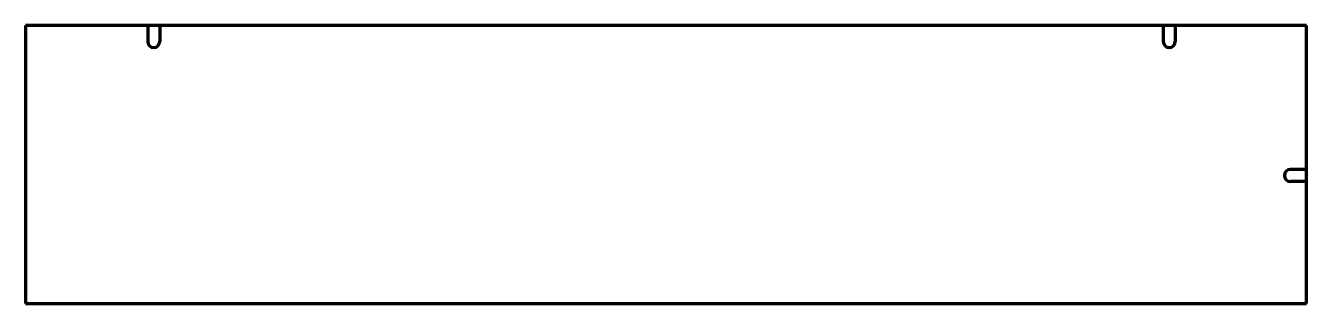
# Model space of a CAD drawing. Header units: inches. Extents: x 0 to 80, y 0 to 17.4.
import ezdxf

# ---------------------------------------------------------------- set-up
doc = ezdxf.new("R2010")
doc.units = ezdxf.units.IN
doc.header["$MEASUREMENT"] = 0
doc.layers.add('1', color=7, linetype='Continuous')

msp = doc.modelspace()

# ---------------------------------------------------------------- linework, layer by layer
at = {"color": 7, "lineweight": 90}
for p, q in [((80, 17.375), (0, 17.375)), ((0, 17.375), (0, 0)), ((80, 0), (80, 17.375)), ((0, 0), (80, 0))]:
    msp.add_line(p, q, dxfattribs=at)
at = {"layer": '1', "color": 7, "lineweight": 90}
for p, q in [((7.625, 17.375), (7.625, 16.375)), ((8.375, 17.375), (8.375, 16.375)), ((71.0625, 17.375), (71.0625, 16.375)), ((71.8125, 17.375), (71.8125, 16.375)), ((80, 8.375), (79, 8.375)), ((80, 7.625), (79, 7.625))]:
    msp.add_line(p, q, dxfattribs=at)
for centre, start, end in [((8, 16.375), 180, 0), ((71.4375, 16.375), 180, 0), ((79, 8), 90, 270)]:
    msp.add_arc(centre, 0.375, start, end, dxfattribs=at)

doc.saveas('drawing.dxf')
